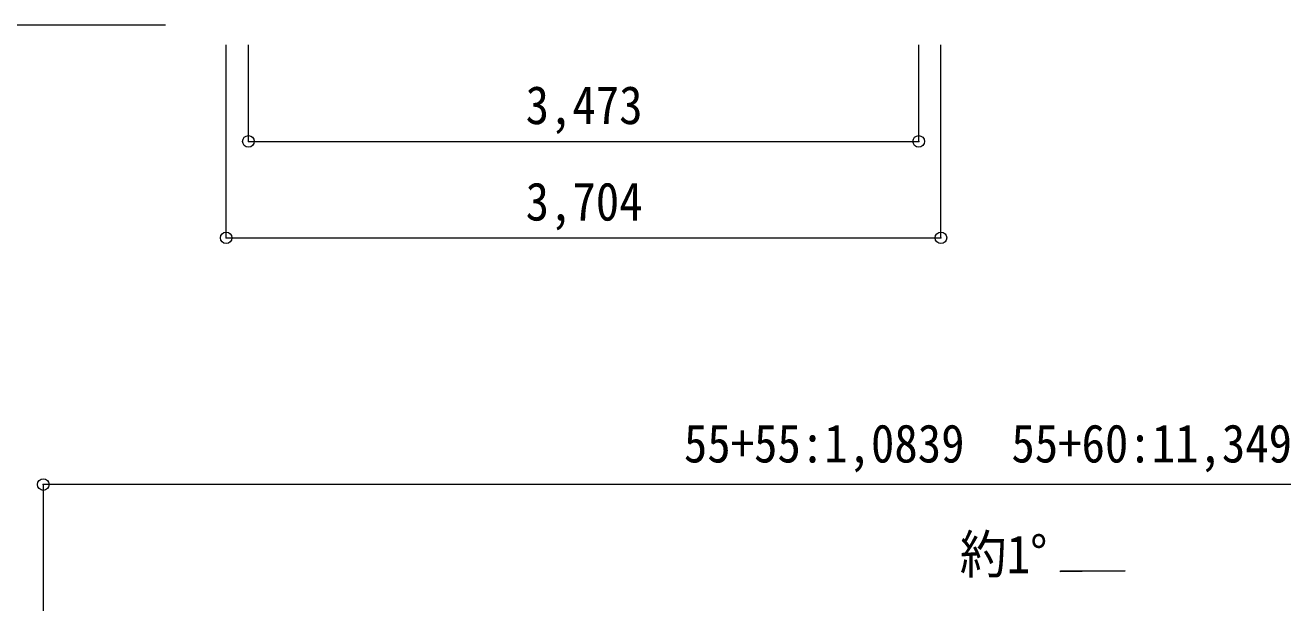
# Model space of a CAD drawing. Units: millimetres at full size, sheet at 1:60. Extents: x -16864 to 16864, y -11640 to 11640.
# Drawn here: x -5501 to 1016, y -4021 to -986 of the extents above; entities that cross this region are included whole.
import ezdxf
from ezdxf.enums import TextEntityAlignment as Align

# ---------------------------------------------------------------- set-up
doc = ezdxf.new("R2010")
doc.units = ezdxf.units.MM
doc.header["$LTSCALE"] = 60
doc.header["$PDMODE"] = 32
doc.header["$PDSIZE"] = 60
for name, color, linetype, lineweight in [('0-2_TEXT1', 4, 'Continuous', 9), ('0-7_TABLE1', 7, 'Continuous', 9), ('0-8_DIM1', 6, 'Continuous', 9), ('1-8', 6, 'Continuous', 9)]:
    doc.layers.add(name, color=color, linetype=linetype, lineweight=lineweight)
doc.styles.add('ＭＳ ゴシック', font='')
doc.styles.get('ＭＳ ゴシック').set_extended_font_data('MS Gothic')

msp = doc.modelspace()

# ---------------------------------------------------------------- linework, layer by layer
at = {"layer": '0-2_TEXT1'}
msp.add_line((198.81, -3813.5), (-137.19, -3818.3), dxfattribs=at)
at = {"layer": '0-7_TABLE1', "color": 4}
for p, q in [((-137.19, -3818.3), (-137.19, -3813.5)), ((-137.19, -3813.5), (198.81, -3813.5))]:
    msp.add_line(p, q, dxfattribs=at)
at = {"layer": '0-8_DIM1'}
for p, q in [((-4773.33, -986.17), (-7021.33, -986.17)), ((-5407.31, -3366.69), (-5407.31, -4021.02)), ((5431.61, -3366.69), (-5407.31, -3366.69))]:
    msp.add_line(p, q, dxfattribs=at)
msp.add_point((-5407.31, -3366.69), dxfattribs=at)
at = {"layer": '1-8'}
for p, q in [((-4459.83, -2088.15), (-4459.83, -1088.51)), ((-4344.33, -1588.51), (-4344.33, -1088.51)), ((-871.33, -1588.51), (-871.33, -1088.51)), ((-755.83, -2088.15), (-755.83, -1088.51)), ((-4344.33, -1588.51), (-871.33, -1588.51)), ((-4459.83, -2088.15), (-755.83, -2088.15))]:
    msp.add_line(p, q, dxfattribs=at)
for p in [(-4344.33, -1588.51), (-871.33, -1588.51), (-4459.83, -2088.15), (-755.83, -2088.15)]:
    msp.add_point(p, dxfattribs=at)

# ---------------------------------------------------------------- texts
at = {"layer": '0-7_TABLE1', "style": 'ＭＳ ゴシック', "width": 0.9}
msp.add_text('約1°', height=197.9, dxfattribs=at).set_placement((-658.28, -3886.06), align=Align.BOTTOM_LEFT)
at = {"layer": '0-8_DIM1', "color": 7, "style": 'ＭＳ ゴシック', "width": 0.9}
msp.add_text('55+55:1,0839\u300055+60:11,349\u300060+60:11,859', height=197.9, dxfattribs=at).set_placement((-2087.85, -3311.69), align=Align.BOTTOM_LEFT)
at = {"layer": '1-8', "color": 7, "style": 'ＭＳ ゴシック', "width": 0.9}
for s, p in [('3,473', (-2907.83, -1558.51)), ('3,704', (-2907.83, -2058.15))]:
    msp.add_text(s, height=197.9, dxfattribs=at).set_placement(p, align=Align.BOTTOM_LEFT)

doc.saveas('drawing.dxf')
